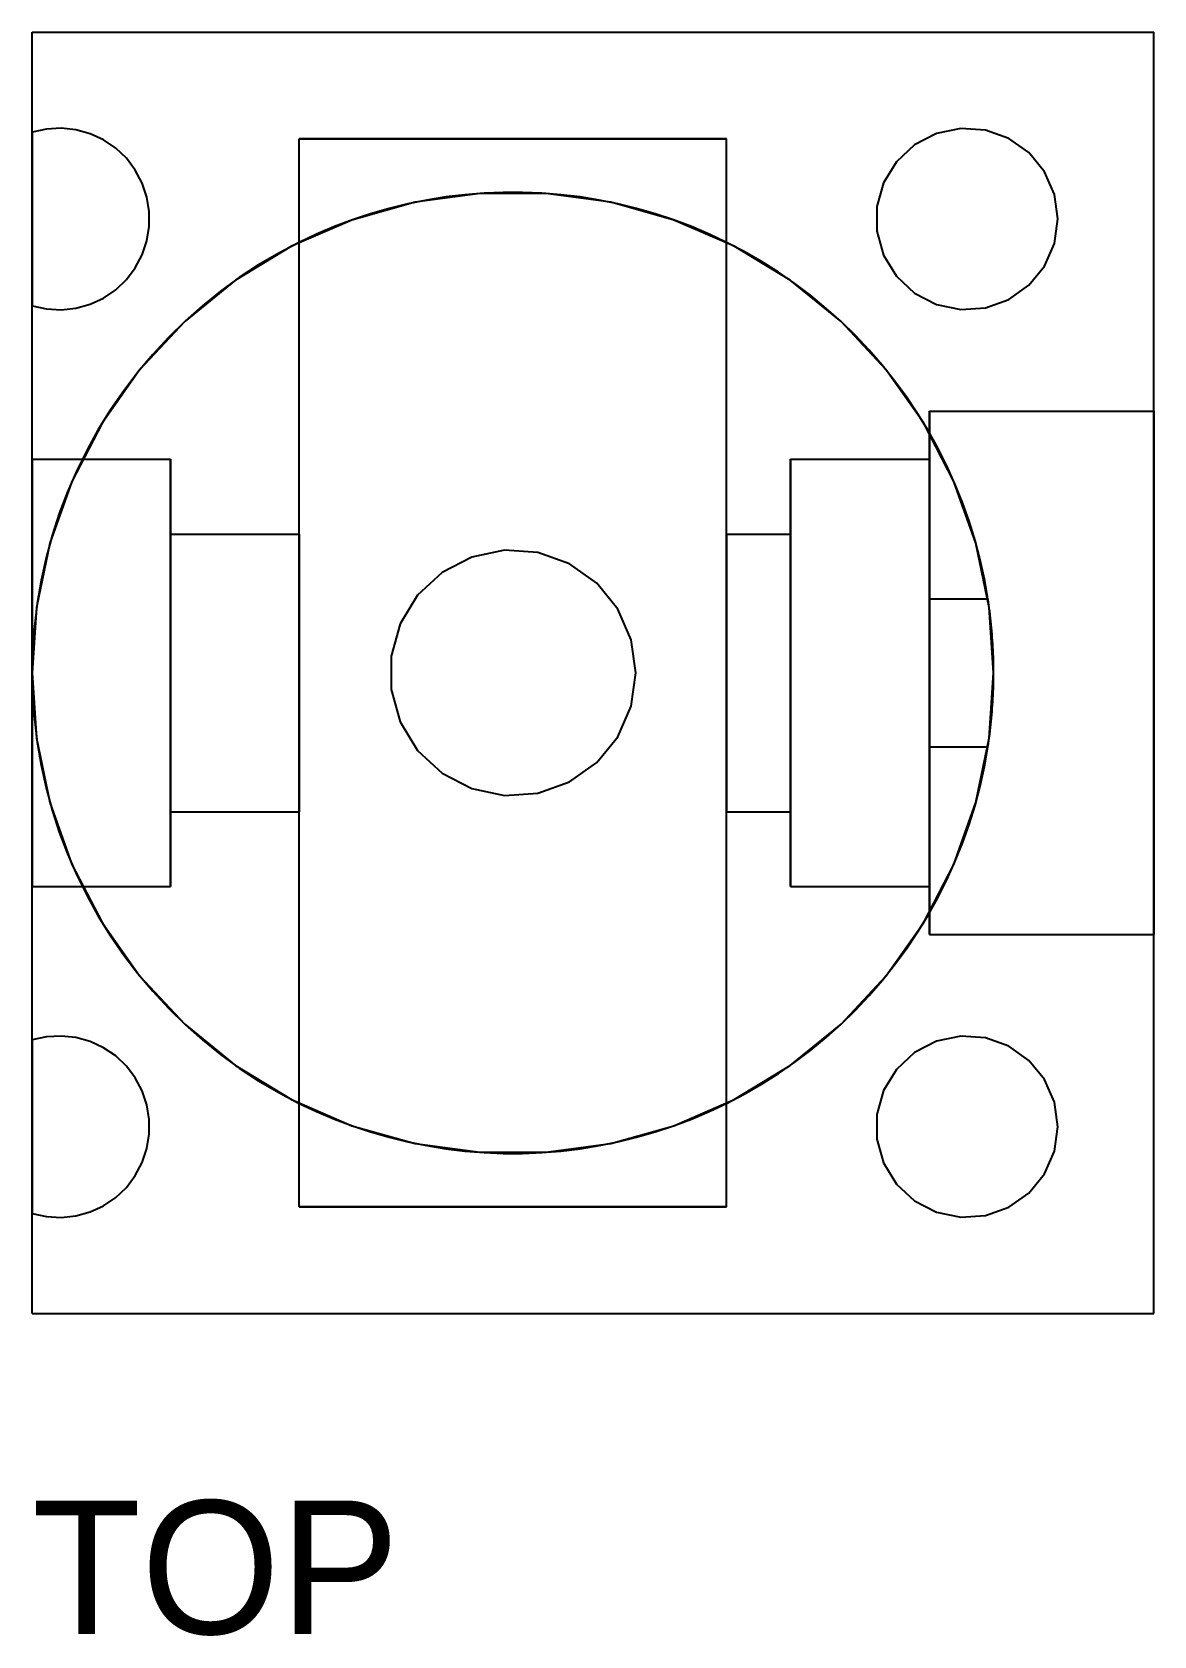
# Model space of a CAD drawing. Header units: millimetres. Extents: x 0 to 258, y -45 to 110.
# Drawn here: x 0 to 21, y 53.96 to 84 of the extents above; entities that cross this region are included whole.
import ezdxf

# ---------------------------------------------------------------- set-up
doc = ezdxf.new("R2010")
doc.units = ezdxf.units.MM
doc.layers.add('TOP_HIDDEN', color=8, linetype='CONTINUOUS')
doc.layers.add('TOP_VISIBLE', color=7, linetype='Continuous')

msp = doc.modelspace()

# ---------------------------------------------------------------- linework, layer by layer
at = {"layer": 'TOP_HIDDEN'}
for points in [[(0, 82.125), (0, 84)], [(0, 84), (21, 84)], [(21, 60), (21, 84)], [(0, 78.875), (0.27, 78.816), (0.545, 78.801), (0.82, 78.83), (1.086, 78.904), (1.336, 79.02), (1.565, 79.175), (1.765, 79.364), (1.932, 79.584), (2.062, 79.828), (2.15, 80.09), (2.194, 80.362), (2.194, 80.638), (2.15, 80.91), (2.062, 81.172), (1.932, 81.416), (1.765, 81.636), (1.565, 81.825), (1.336, 81.98), (1.086, 82.096), (0.82, 82.17), (0.545, 82.199), (0.27, 82.184), (0, 82.125)], [(0, 78.875), (0.27, 78.816), (0.545, 78.801), (0.82, 78.83), (1.086, 78.904), (1.336, 79.02), (1.565, 79.175), (1.765, 79.364), (1.932, 79.584), (2.062, 79.828), (2.15, 80.09), (2.194, 80.362), (2.194, 80.638), (2.15, 80.91), (2.062, 81.172), (1.932, 81.416), (1.765, 81.636), (1.565, 81.825), (1.336, 81.98), (1.086, 82.096), (0.82, 82.17), (0.545, 82.199), (0.27, 82.184), (0, 82.125)], [(0, 82.125), (0, 78.875)], [(5, 80.062), (5, 82)], [(5, 82), (13, 82)], [(13, 80.062), (13, 82)], [(19.2, 80.5), (19.137, 80.959), (18.953, 81.383), (18.66, 81.742), (18.282, 82.009), (17.846, 82.164), (17.384, 82.196), (16.931, 82.102), (16.52, 81.889), (16.181, 81.573), (15.941, 81.177), (15.816, 80.731), (15.816, 80.269), (15.941, 79.823), (16.181, 79.427), (16.52, 79.111), (16.931, 78.898), (17.384, 78.804), (17.846, 78.836), (18.282, 78.991), (18.66, 79.258), (18.953, 79.617), (19.137, 80.041), (19.2, 80.5)], [(19.2, 80.5), (19.137, 80.959), (18.953, 81.383), (18.66, 81.742), (18.282, 82.009), (17.846, 82.164), (17.384, 82.196), (16.931, 82.102), (16.52, 81.889), (16.181, 81.573), (15.941, 81.177), (15.816, 80.731), (15.816, 80.269), (15.941, 79.823), (16.181, 79.427), (16.52, 79.111), (16.931, 78.898), (17.384, 78.804), (17.846, 78.836), (18.282, 78.991), (18.66, 79.258), (18.953, 79.617), (19.137, 80.041), (19.2, 80.5)], [(18, 72), (17.916, 73.225), (17.666, 74.428), (17.255, 75.586), (16.69, 76.676), (15.981, 77.68), (15.143, 78.578), (14.19, 79.353), (13.141, 79.991), (12.014, 80.48), (10.831, 80.812), (9.614, 80.979), (8.386, 80.979), (7.169, 80.812), (5.986, 80.48), (4.859, 79.991), (3.81, 79.353), (2.857, 78.578), (2.019, 77.68), (1.31, 76.676), (0.745, 75.586), (0.334, 74.428), (0.084, 73.225), (0, 72)], [(5, 80.062), (4.616, 79.86), (4.241, 79.639), (3.878, 79.401), (3.527, 79.145), (3.189, 78.872), (2.864, 78.584), (2.553, 78.28), (2.258, 77.962), (1.978, 77.63), (1.715, 77.284), (1.468, 76.927), (1.239, 76.557), (1.028, 76.178), (0.836, 75.788), (0.663, 75.39), (0.509, 74.984), (0.375, 74.57), (0.261, 74.151), (0.167, 73.727), (0.094, 73.299), (0.042, 72.868), (0.01, 72.434), (0, 72)], [(5, 63.938), (5, 80.062)], [(17.893, 73.386), (17.827, 73.754), (17.747, 74.119), (17.651, 74.481), (17.541, 74.838), (17.416, 75.19), (17.276, 75.537), (17.122, 75.878), (16.954, 76.212), (16.772, 76.538), (16.577, 76.857), (16.368, 77.168), (16.147, 77.469), (15.914, 77.762), (15.669, 78.044), (15.412, 78.316), (15.144, 78.577), (14.866, 78.826), (14.577, 79.064), (14.279, 79.289), (13.971, 79.502), (13.655, 79.702), (13.331, 79.889), (13, 80.062)], [(13, 63.938), (13, 80.062)], [(0, 65.125), (0, 78.875)], [(16.8, 73.386), (16.8, 73.538), (16.8, 73.691), (16.8, 73.844), (16.8, 73.997), (16.8, 74.15), (16.8, 74.302), (16.8, 74.455), (16.8, 74.608), (16.8, 74.761), (16.8, 74.914), (16.8, 75.066), (16.8, 75.219), (16.8, 75.372), (16.8, 75.525), (16.8, 75.678), (16.8, 75.83), (16.8, 75.983), (16.8, 76.136), (16.8, 76.289), (16.8, 76.442), (16.8, 76.594), (16.8, 76.747), (16.8, 76.9)], [(16.8, 76.9), (16.8, 76.687), (16.8, 76.474), (16.8, 76.261), (16.8, 76.048), (16.8, 75.835), (16.8, 75.622), (16.8, 75.409), (16.8, 75.196), (16.8, 74.983), (16.8, 74.77), (16.8, 74.557), (16.8, 74.343), (16.8, 74.13), (16.8, 73.917), (16.8, 73.704), (16.8, 73.491), (16.8, 73.278), (16.8, 73.065), (16.8, 72.852), (16.8, 72.639), (16.8, 72.426), (16.8, 72.213), (16.8, 72)], [(16.8, 76.9), (21, 76.9)], [(21, 67.1), (21, 67.526), (21, 67.952), (21, 68.378), (21, 68.804), (21, 69.23), (21, 69.657), (21, 70.083), (21, 70.509), (21, 70.935), (21, 71.361), (21, 71.787), (21, 72.213), (21, 72.639), (21, 73.065), (21, 73.491), (21, 73.917), (21, 74.343), (21, 74.77), (21, 75.196), (21, 75.622), (21, 76.048), (21, 76.474), (21, 76.9)], [(21, 76.9), (21, 76.687), (21, 76.474), (21, 76.261), (21, 76.048), (21, 75.835), (21, 75.622), (21, 75.409), (21, 75.196), (21, 74.983), (21, 74.77), (21, 74.557), (21, 74.343), (21, 74.13), (21, 73.917), (21, 73.704), (21, 73.491), (21, 73.278), (21, 73.065), (21, 72.852), (21, 72.639), (21, 72.426), (21, 72.213), (21, 72)], [(0, 68), (0, 68.348), (0, 68.696), (0, 69.043), (0, 69.391), (0, 69.739), (0, 70.087), (0, 70.435), (0, 70.783), (0, 71.13), (0, 71.478), (0, 71.826), (0, 72.174), (0, 72.522), (0, 72.87), (0, 73.217), (0, 73.565), (0, 73.913), (0, 74.261), (0, 74.609), (0, 74.957), (0, 75.304), (0, 75.652), (0, 76)], [(0, 76), (0, 75.826), (0, 75.652), (0, 75.478), (0, 75.304), (0, 75.13), (0, 74.957), (0, 74.783), (0, 74.609), (0, 74.435), (0, 74.261), (0, 74.087), (0, 73.913), (0, 73.739), (0, 73.565), (0, 73.391), (0, 73.217), (0, 73.043), (0, 72.87), (0, 72.696), (0, 72.522), (0, 72.348), (0, 72.174), (0, 72)], [(0, 76), (2.59, 76)], [(2.59, 68), (2.59, 68.348), (2.59, 68.696), (2.59, 69.043), (2.59, 69.391), (2.59, 69.739), (2.59, 70.087), (2.59, 70.435), (2.59, 70.783), (2.59, 71.13), (2.59, 71.478), (2.59, 71.826), (2.59, 72.174), (2.59, 72.522), (2.59, 72.87), (2.59, 73.217), (2.59, 73.565), (2.59, 73.913), (2.59, 74.261), (2.59, 74.609), (2.59, 74.957), (2.59, 75.304), (2.59, 75.652), (2.59, 76)], [(2.59, 76), (2.59, 75.826), (2.59, 75.652), (2.59, 75.478), (2.59, 75.304), (2.59, 75.13), (2.59, 74.957), (2.59, 74.783), (2.59, 74.609), (2.59, 74.435), (2.59, 74.261), (2.59, 74.087), (2.59, 73.913), (2.59, 73.739), (2.59, 73.565), (2.59, 73.391), (2.59, 73.217), (2.59, 73.043), (2.59, 72.87), (2.59, 72.696), (2.59, 72.522), (2.59, 72.348), (2.59, 72.174), (2.59, 72)], [(14.2, 68), (14.2, 68.348), (14.2, 68.696), (14.2, 69.043), (14.2, 69.391), (14.2, 69.739), (14.2, 70.087), (14.2, 70.435), (14.2, 70.783), (14.2, 71.13), (14.2, 71.478), (14.2, 71.826), (14.2, 72.174), (14.2, 72.522), (14.2, 72.87), (14.2, 73.217), (14.2, 73.565), (14.2, 73.913), (14.2, 74.261), (14.2, 74.609), (14.2, 74.957), (14.2, 75.304), (14.2, 75.652), (14.2, 76)], [(14.2, 76), (14.2, 75.826), (14.2, 75.652), (14.2, 75.478), (14.2, 75.304), (14.2, 75.13), (14.2, 74.957), (14.2, 74.783), (14.2, 74.609), (14.2, 74.435), (14.2, 74.261), (14.2, 74.087), (14.2, 73.913), (14.2, 73.739), (14.2, 73.565), (14.2, 73.391), (14.2, 73.217), (14.2, 73.043), (14.2, 72.87), (14.2, 72.696), (14.2, 72.522), (14.2, 72.348), (14.2, 72.174), (14.2, 72)], [(14.2, 76), (16.8, 76)], [(16.8, 68), (16.8, 68.348), (16.8, 68.696), (16.8, 69.043), (16.8, 69.391), (16.8, 69.739), (16.8, 70.087), (16.8, 70.435), (16.8, 70.783), (16.8, 71.13), (16.8, 71.478), (16.8, 71.826), (16.8, 72.174), (16.8, 72.522), (16.8, 72.87), (16.8, 73.217), (16.8, 73.565), (16.8, 73.913), (16.8, 74.261), (16.8, 74.609), (16.8, 74.957), (16.8, 75.304), (16.8, 75.652), (16.8, 76)], [(16.8, 76), (16.8, 75.826), (16.8, 75.652), (16.8, 75.478), (16.8, 75.304), (16.8, 75.13), (16.8, 74.957), (16.8, 74.783), (16.8, 74.609), (16.8, 74.435), (16.8, 74.261), (16.8, 74.087), (16.8, 73.913), (16.8, 73.739), (16.8, 73.565), (16.8, 73.391), (16.8, 73.217), (16.8, 73.043), (16.8, 72.87), (16.8, 72.696), (16.8, 72.522), (16.8, 72.348), (16.8, 72.174), (16.8, 72)], [(2.59, 69.4), (2.59, 69.626), (2.59, 69.852), (2.59, 70.078), (2.59, 70.304), (2.59, 70.53), (2.59, 70.757), (2.59, 70.983), (2.59, 71.209), (2.59, 71.435), (2.59, 71.661), (2.59, 71.887), (2.59, 72.113), (2.59, 72.339), (2.59, 72.565), (2.59, 72.791), (2.59, 73.017), (2.59, 73.243), (2.59, 73.47), (2.59, 73.696), (2.59, 73.922), (2.59, 74.148), (2.59, 74.374), (2.59, 74.6)], [(2.59, 74.6), (2.59, 74.487), (2.59, 74.374), (2.59, 74.261), (2.59, 74.148), (2.59, 74.035), (2.59, 73.922), (2.59, 73.809), (2.59, 73.696), (2.59, 73.583), (2.59, 73.47), (2.59, 73.357), (2.59, 73.243), (2.59, 73.13), (2.59, 73.017), (2.59, 72.904), (2.59, 72.791), (2.59, 72.678), (2.59, 72.565), (2.59, 72.452), (2.59, 72.339), (2.59, 72.226), (2.59, 72.113), (2.59, 72)], [(2.59, 74.6), (5, 74.6)], [(5, 69.4), (5, 69.626), (5, 69.852), (5, 70.078), (5, 70.304), (5, 70.53), (5, 70.757), (5, 70.983), (5, 71.209), (5, 71.435), (5, 71.661), (5, 71.887), (5, 72.113), (5, 72.339), (5, 72.565), (5, 72.791), (5, 73.017), (5, 73.243), (5, 73.47), (5, 73.696), (5, 73.922), (5, 74.148), (5, 74.374), (5, 74.6)], [(5, 74.6), (5, 74.487), (5, 74.374), (5, 74.261), (5, 74.148), (5, 74.035), (5, 73.922), (5, 73.809), (5, 73.696), (5, 73.583), (5, 73.47), (5, 73.357), (5, 73.243), (5, 73.13), (5, 73.017), (5, 72.904), (5, 72.791), (5, 72.678), (5, 72.565), (5, 72.452), (5, 72.339), (5, 72.226), (5, 72.113), (5, 72)], [(13, 69.4), (13, 69.626), (13, 69.852), (13, 70.078), (13, 70.304), (13, 70.53), (13, 70.757), (13, 70.983), (13, 71.209), (13, 71.435), (13, 71.661), (13, 71.887), (13, 72.113), (13, 72.339), (13, 72.565), (13, 72.791), (13, 73.017), (13, 73.243), (13, 73.47), (13, 73.696), (13, 73.922), (13, 74.148), (13, 74.374), (13, 74.6)], [(13, 74.6), (13, 74.487), (13, 74.374), (13, 74.261), (13, 74.148), (13, 74.035), (13, 73.922), (13, 73.809), (13, 73.696), (13, 73.583), (13, 73.47), (13, 73.357), (13, 73.243), (13, 73.13), (13, 73.017), (13, 72.904), (13, 72.791), (13, 72.678), (13, 72.565), (13, 72.452), (13, 72.339), (13, 72.226), (13, 72.113), (13, 72)], [(13, 74.6), (14.2, 74.6)], [(14.2, 69.4), (14.2, 69.626), (14.2, 69.852), (14.2, 70.078), (14.2, 70.304), (14.2, 70.53), (14.2, 70.757), (14.2, 70.983), (14.2, 71.209), (14.2, 71.435), (14.2, 71.661), (14.2, 71.887), (14.2, 72.113), (14.2, 72.339), (14.2, 72.565), (14.2, 72.791), (14.2, 73.017), (14.2, 73.243), (14.2, 73.47), (14.2, 73.696), (14.2, 73.922), (14.2, 74.148), (14.2, 74.374), (14.2, 74.6)], [(14.2, 74.6), (14.2, 74.487), (14.2, 74.374), (14.2, 74.261), (14.2, 74.148), (14.2, 74.035), (14.2, 73.922), (14.2, 73.809), (14.2, 73.696), (14.2, 73.583), (14.2, 73.47), (14.2, 73.357), (14.2, 73.243), (14.2, 73.13), (14.2, 73.017), (14.2, 72.904), (14.2, 72.791), (14.2, 72.678), (14.2, 72.565), (14.2, 72.452), (14.2, 72.339), (14.2, 72.226), (14.2, 72.113), (14.2, 72)], [(11.3, 72), (11.215, 72.621), (10.965, 73.195), (10.57, 73.681), (10.058, 74.042), (9.468, 74.252), (8.843, 74.295), (8.23, 74.167), (7.674, 73.879), (7.216, 73.452), (6.89, 72.916), (6.721, 72.313), (6.721, 71.687), (6.89, 71.084), (7.216, 70.548), (7.674, 70.121), (8.23, 69.833), (8.843, 69.705), (9.468, 69.748), (10.058, 69.958), (10.57, 70.319), (10.965, 70.805), (11.215, 71.379), (11.3, 72)], [(16.8, 73.386), (17.893, 73.386)], [(16.8, 70.614), (16.8, 73.386)], [(18, 72), (18, 72.06), (17.999, 72.121), (17.998, 72.181), (17.997, 72.242), (17.995, 72.302), (17.993, 72.363), (17.99, 72.423), (17.987, 72.484), (17.984, 72.544), (17.98, 72.604), (17.975, 72.665), (17.971, 72.725), (17.966, 72.785), (17.96, 72.846), (17.954, 72.906), (17.948, 72.966), (17.941, 73.026), (17.934, 73.086), (17.927, 73.146), (17.919, 73.206), (17.911, 73.266), (17.902, 73.326), (17.893, 73.386)], [(0, 72), (0, 71.826), (0, 71.652), (0, 71.478), (0, 71.304), (0, 71.13), (0, 70.957), (0, 70.783), (0, 70.609), (0, 70.435), (0, 70.261), (0, 70.087), (0, 69.913), (0, 69.739), (0, 69.565), (0, 69.391), (0, 69.217), (0, 69.043), (0, 68.87), (0, 68.696), (0, 68.522), (0, 68.348), (0, 68.174), (0, 68)], [(0, 72), (0.084, 70.775), (0.334, 69.572), (0.745, 68.414), (1.31, 67.324), (2.019, 66.32), (2.857, 65.422), (3.81, 64.647), (4.859, 64.009), (5.986, 63.52), (7.169, 63.188), (8.386, 63.021), (9.614, 63.021), (10.831, 63.188), (12.014, 63.52), (13.141, 64.009), (14.19, 64.647), (15.143, 65.422), (15.981, 66.32), (16.69, 67.324), (17.255, 68.414), (17.666, 69.572), (17.916, 70.775), (18, 72)], [(0, 72), (0.01, 71.566), (0.042, 71.132), (0.094, 70.701), (0.167, 70.273), (0.261, 69.849), (0.375, 69.43), (0.509, 69.016), (0.663, 68.61), (0.836, 68.212), (1.028, 67.822), (1.239, 67.443), (1.468, 67.073), (1.715, 66.716), (1.978, 66.37), (2.258, 66.038), (2.553, 65.72), (2.864, 65.416), (3.189, 65.128), (3.527, 64.855), (3.878, 64.599), (4.241, 64.361), (4.616, 64.14), (5, 63.938)], [(2.59, 72), (2.59, 71.826), (2.59, 71.652), (2.59, 71.478), (2.59, 71.304), (2.59, 71.13), (2.59, 70.957), (2.59, 70.783), (2.59, 70.609), (2.59, 70.435), (2.59, 70.261), (2.59, 70.087), (2.59, 69.913), (2.59, 69.739), (2.59, 69.565), (2.59, 69.391), (2.59, 69.217), (2.59, 69.043), (2.59, 68.87), (2.59, 68.696), (2.59, 68.522), (2.59, 68.348), (2.59, 68.174), (2.59, 68)], [(2.59, 72), (2.59, 71.887), (2.59, 71.774), (2.59, 71.661), (2.59, 71.548), (2.59, 71.435), (2.59, 71.322), (2.59, 71.209), (2.59, 71.096), (2.59, 70.983), (2.59, 70.87), (2.59, 70.757), (2.59, 70.643), (2.59, 70.53), (2.59, 70.417), (2.59, 70.304), (2.59, 70.191), (2.59, 70.078), (2.59, 69.965), (2.59, 69.852), (2.59, 69.739), (2.59, 69.626), (2.59, 69.513), (2.59, 69.4)], [(5, 72), (5, 71.887), (5, 71.774), (5, 71.661), (5, 71.548), (5, 71.435), (5, 71.322), (5, 71.209), (5, 71.096), (5, 70.983), (5, 70.87), (5, 70.757), (5, 70.643), (5, 70.53), (5, 70.417), (5, 70.304), (5, 70.191), (5, 70.078), (5, 69.965), (5, 69.852), (5, 69.739), (5, 69.626), (5, 69.513), (5, 69.4)], [(13, 72), (13, 71.887), (13, 71.774), (13, 71.661), (13, 71.548), (13, 71.435), (13, 71.322), (13, 71.209), (13, 71.096), (13, 70.983), (13, 70.87), (13, 70.757), (13, 70.643), (13, 70.53), (13, 70.417), (13, 70.304), (13, 70.191), (13, 70.078), (13, 69.965), (13, 69.852), (13, 69.739), (13, 69.626), (13, 69.513), (13, 69.4)], [(14.2, 72), (14.2, 71.826), (14.2, 71.652), (14.2, 71.478), (14.2, 71.304), (14.2, 71.13), (14.2, 70.957), (14.2, 70.783), (14.2, 70.609), (14.2, 70.435), (14.2, 70.261), (14.2, 70.087), (14.2, 69.913), (14.2, 69.739), (14.2, 69.565), (14.2, 69.391), (14.2, 69.217), (14.2, 69.043), (14.2, 68.87), (14.2, 68.696), (14.2, 68.522), (14.2, 68.348), (14.2, 68.174), (14.2, 68)], [(14.2, 72), (14.2, 71.887), (14.2, 71.774), (14.2, 71.661), (14.2, 71.548), (14.2, 71.435), (14.2, 71.322), (14.2, 71.209), (14.2, 71.096), (14.2, 70.983), (14.2, 70.87), (14.2, 70.757), (14.2, 70.643), (14.2, 70.53), (14.2, 70.417), (14.2, 70.304), (14.2, 70.191), (14.2, 70.078), (14.2, 69.965), (14.2, 69.852), (14.2, 69.739), (14.2, 69.626), (14.2, 69.513), (14.2, 69.4)], [(16.8, 72), (16.8, 71.787), (16.8, 71.574), (16.8, 71.361), (16.8, 71.148), (16.8, 70.935), (16.8, 70.722), (16.8, 70.509), (16.8, 70.296), (16.8, 70.083), (16.8, 69.87), (16.8, 69.657), (16.8, 69.443), (16.8, 69.23), (16.8, 69.017), (16.8, 68.804), (16.8, 68.591), (16.8, 68.378), (16.8, 68.165), (16.8, 67.952), (16.8, 67.739), (16.8, 67.526), (16.8, 67.313), (16.8, 67.1)], [(16.8, 72), (16.8, 71.826), (16.8, 71.652), (16.8, 71.478), (16.8, 71.304), (16.8, 71.13), (16.8, 70.957), (16.8, 70.783), (16.8, 70.609), (16.8, 70.435), (16.8, 70.261), (16.8, 70.087), (16.8, 69.913), (16.8, 69.739), (16.8, 69.565), (16.8, 69.391), (16.8, 69.217), (16.8, 69.043), (16.8, 68.87), (16.8, 68.696), (16.8, 68.522), (16.8, 68.348), (16.8, 68.174), (16.8, 68)], [(17.893, 70.614), (17.902, 70.674), (17.911, 70.734), (17.919, 70.794), (17.927, 70.854), (17.934, 70.914), (17.941, 70.974), (17.948, 71.034), (17.954, 71.094), (17.96, 71.154), (17.966, 71.215), (17.971, 71.275), (17.975, 71.335), (17.98, 71.396), (17.984, 71.456), (17.987, 71.516), (17.99, 71.577), (17.993, 71.637), (17.995, 71.698), (17.997, 71.758), (17.998, 71.819), (17.999, 71.879), (18, 71.94), (18, 72)], [(21, 72), (21, 71.787), (21, 71.574), (21, 71.361), (21, 71.148), (21, 70.935), (21, 70.722), (21, 70.509), (21, 70.296), (21, 70.083), (21, 69.87), (21, 69.657), (21, 69.443), (21, 69.23), (21, 69.017), (21, 68.804), (21, 68.591), (21, 68.378), (21, 68.165), (21, 67.952), (21, 67.739), (21, 67.526), (21, 67.313), (21, 67.1)], [(13, 63.938), (13.331, 64.111), (13.655, 64.298), (13.971, 64.498), (14.279, 64.711), (14.577, 64.936), (14.866, 65.174), (15.144, 65.423), (15.412, 65.684), (15.669, 65.956), (15.914, 66.238), (16.147, 66.531), (16.368, 66.832), (16.577, 67.143), (16.772, 67.462), (16.954, 67.788), (17.122, 68.122), (17.276, 68.463), (17.416, 68.81), (17.541, 69.162), (17.651, 69.519), (17.747, 69.881), (17.827, 70.246), (17.893, 70.614)], [(16.8, 70.614), (17.893, 70.614)], [(16.8, 67.1), (16.8, 67.253), (16.8, 67.406), (16.8, 67.558), (16.8, 67.711), (16.8, 67.864), (16.8, 68.017), (16.8, 68.17), (16.8, 68.322), (16.8, 68.475), (16.8, 68.628), (16.8, 68.781), (16.8, 68.934), (16.8, 69.086), (16.8, 69.239), (16.8, 69.392), (16.8, 69.545), (16.8, 69.698), (16.8, 69.85), (16.8, 70.003), (16.8, 70.156), (16.8, 70.309), (16.8, 70.462), (16.8, 70.614)], [(2.59, 69.4), (5, 69.4)], [(13, 69.4), (14.2, 69.4)], [(0, 68), (2.59, 68)], [(14.2, 68), (16.8, 68)], [(16.8, 67.1), (21, 67.1)], [(0, 61.875), (0.27, 61.816), (0.545, 61.801), (0.82, 61.83), (1.086, 61.904), (1.336, 62.02), (1.565, 62.175), (1.765, 62.364), (1.932, 62.584), (2.062, 62.828), (2.15, 63.09), (2.194, 63.362), (2.194, 63.638), (2.15, 63.91), (2.062, 64.172), (1.932, 64.416), (1.765, 64.636), (1.565, 64.825), (1.336, 64.98), (1.086, 65.096), (0.82, 65.17), (0.545, 65.199), (0.27, 65.184), (0, 65.125)], [(0, 61.875), (0.27, 61.816), (0.545, 61.801), (0.82, 61.83), (1.086, 61.904), (1.336, 62.02), (1.565, 62.175), (1.765, 62.364), (1.932, 62.584), (2.062, 62.828), (2.15, 63.09), (2.194, 63.362), (2.194, 63.638), (2.15, 63.91), (2.062, 64.172), (1.932, 64.416), (1.765, 64.636), (1.565, 64.825), (1.336, 64.98), (1.086, 65.096), (0.82, 65.17), (0.545, 65.199), (0.27, 65.184), (0, 65.125)], [(19.2, 63.5), (19.137, 63.959), (18.953, 64.383), (18.66, 64.742), (18.282, 65.009), (17.846, 65.164), (17.384, 65.196), (16.931, 65.102), (16.52, 64.889), (16.181, 64.573), (15.941, 64.177), (15.816, 63.731), (15.816, 63.269), (15.941, 62.823), (16.181, 62.427), (16.52, 62.111), (16.931, 61.898), (17.384, 61.804), (17.846, 61.836), (18.282, 61.991), (18.66, 62.258), (18.953, 62.617), (19.137, 63.041), (19.2, 63.5)], [(19.2, 63.5), (19.137, 63.959), (18.953, 64.383), (18.66, 64.742), (18.282, 65.009), (17.846, 65.164), (17.384, 65.196), (16.931, 65.102), (16.52, 64.889), (16.181, 64.573), (15.941, 64.177), (15.816, 63.731), (15.816, 63.269), (15.941, 62.823), (16.181, 62.427), (16.52, 62.111), (16.931, 61.898), (17.384, 61.804), (17.846, 61.836), (18.282, 61.991), (18.66, 62.258), (18.953, 62.617), (19.137, 63.041), (19.2, 63.5)], [(0, 65.125), (0, 61.875)], [(5, 62), (5, 63.938)], [(13, 62), (13, 63.938)], [(0, 60), (0, 61.875)], [(5, 62), (13, 62)], [(0, 60), (21, 60)]]:
    msp.add_lwpolyline(points, dxfattribs=at)
at = {"layer": 'TOP_VISIBLE'}
for points in [[(0, 60), (0, 84)], [(0, 84), (21, 84)], [(21, 60), (21, 84)], [(5, 62), (5, 82)], [(13, 82), (5, 82)], [(13, 62), (13, 82)], [(13, 80.062), (12.674, 80.216), (12.342, 80.356), (12.005, 80.484), (11.663, 80.597), (11.316, 80.697), (10.966, 80.783), (10.613, 80.854), (10.257, 80.912), (9.9, 80.955), (9.54, 80.984), (9.18, 80.998), (8.82, 80.998), (8.46, 80.984), (8.1, 80.955), (7.743, 80.912), (7.387, 80.854), (7.034, 80.783), (6.684, 80.697), (6.337, 80.597), (5.995, 80.484), (5.658, 80.356), (5.326, 80.216), (5, 80.062)], [(11.3, 72), (11.215, 72.621), (10.965, 73.195), (10.57, 73.681), (10.058, 74.042), (9.468, 74.252), (8.843, 74.295), (8.23, 74.167), (7.674, 73.879), (7.216, 73.452), (6.89, 72.916), (6.721, 72.313), (6.721, 71.687), (6.89, 71.084), (7.216, 70.548), (7.674, 70.121), (8.23, 69.833), (8.843, 69.705), (9.468, 69.748), (10.058, 69.958), (10.57, 70.319), (10.965, 70.805), (11.215, 71.379), (11.3, 72)], [(5, 63.938), (5.326, 63.784), (5.658, 63.644), (5.995, 63.516), (6.337, 63.403), (6.684, 63.303), (7.034, 63.217), (7.387, 63.146), (7.743, 63.088), (8.1, 63.045), (8.46, 63.016), (8.82, 63.002), (9.18, 63.002), (9.54, 63.016), (9.9, 63.045), (10.257, 63.088), (10.613, 63.146), (10.966, 63.217), (11.316, 63.303), (11.663, 63.403), (12.005, 63.516), (12.342, 63.644), (12.674, 63.784), (13, 63.938)], [(13, 62), (5, 62)], [(0, 60), (21, 60)]]:
    msp.add_lwpolyline(points, dxfattribs=at)

# ---------------------------------------------------------------- texts
msp.add_text('TOP', height=2.5, dxfattribs=at).set_placement((0, 54))

doc.saveas('drawing.dxf')
